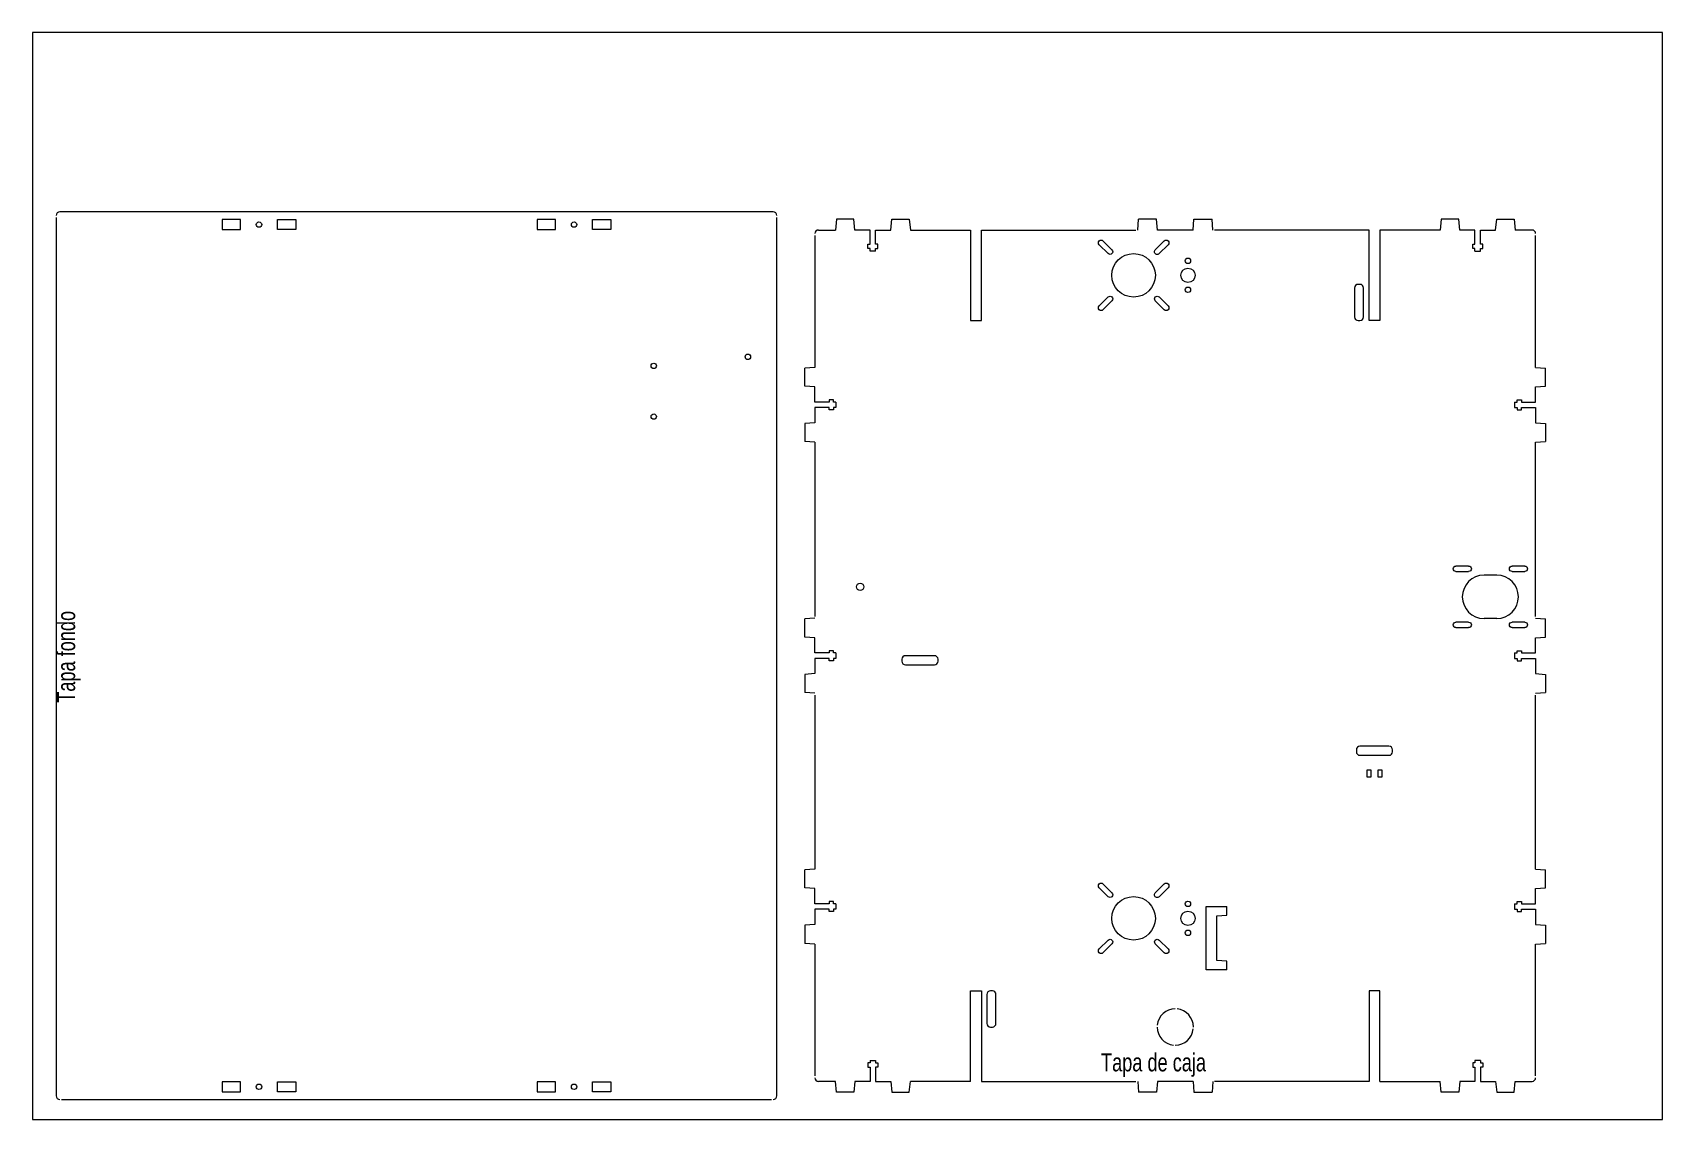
# Model space of a CAD drawing. Header units: millimetres. Extents: x 1800 to 2700, y -1200 to 1500.
# Drawn here: x 1800 to 2700, y -1200 to -600 of the extents above; entities that cross this region are included whole.
import ezdxf

# ---------------------------------------------------------------- set-up
doc = ezdxf.new("R2010")
doc.units = ezdxf.units.MM
doc.layers.get('0').update_dxf_attribs({"linetype": 'CONTINUOUS', "lineweight": 0})
doc.layers.add('grabar', color=5, linetype='CONTINUOUS', lineweight=0)
doc.layers.add('planchas', color=1, linetype='CONTINUOUS', lineweight=0)
doc.styles.get("Standard").update_dxf_attribs({"font": 'txt', "width": 0.75})

# ---------------------------------------------------------------- blocks, each defined once
blk = doc.blocks.new('Motor-bolt-slit')
for p, q in [((-3.5, 1.5), (3.5, 1.5)), ((3.5, -1.5), (-3.5, -1.5))]:
    blk.add_line(p, q)
for centre, start, end in [((-3.5, 0), 90, 270), ((3.5, 0), 270, 90)]:
    blk.add_arc(centre, 1.5, start, end)

msp = doc.modelspace()

# ---------------------------------------------------------------- linework, layer by layer
for p, q in [((1813, -702), (1813, -1187)), ((2209, -699), (1815, -699)), ((2211, -1187), (2211, -702)), ((1914.8, -703.25), (1904.6, -703.25)), ((1904.6, -703.25), (1904.6, -708.75)), ((1904.6, -708.75), (1914.8, -708.75)), ((1914.8, -708.75), (1914.8, -703.25)), ((1935.2, -703.25), (1945.4, -703.25)), ((1935.2, -708.75), (1935.2, -703.25)), ((1945.4, -708.75), (1935.2, -708.75)), ((1945.4, -703.25), (1945.4, -708.75)), ((2088.8, -703.25), (2078.6, -703.25)), ((2078.6, -703.25), (2078.6, -708.75)), ((2078.6, -708.75), (2088.8, -708.75)), ((2088.8, -708.75), (2088.8, -703.25)), ((2109.2, -703.25), (2119.4, -703.25)), ((2109.2, -708.75), (2109.2, -703.25)), ((2119.4, -708.75), (2109.2, -708.75)), ((2119.4, -703.25), (2119.4, -708.75)), ((2234, -709), (2243.3, -709)), ((2243.9, -703), (2243.3, -709)), ((2253.5, -703), (2243.9, -703)), ((2254.1, -709), (2253.5, -703)), ((2262.5, -709), (2254.1, -709)), ((2262.5, -716.8), (2262.5, -709)), ((2265.5, -716.8), (2265.5, -709)), ((2265.5, -709), (2273.9, -709)), ((2273.9, -709), (2274.5, -703)), ((2274.5, -703), (2284.1, -703)), ((2284.1, -703), (2284.7, -709)), ((2284.7, -709), (2318, -709)), ((2318, -709), (2318, -759)), ((2324, -759), (2324, -709)), ((2324, -709), (2409.3, -709)), ((2410.3, -709), (2410.7, -703)), ((2420.7, -703), (2410.7, -703)), ((2421.1, -709), (2420.7, -703)), ((2440.9, -709), (2421.1, -709)), ((2440.9, -709), (2441.3, -703)), ((2441.3, -703), (2451.3, -703)), ((2451.7, -709), (2451.3, -703)), ((2538, -709), (2452.7, -709)), ((2538, -759), (2538, -709)), ((2544, -709), (2544, -759)), ((2577.3, -709), (2544, -709)), ((2577.9, -703), (2577.3, -709)), ((2587.5, -703), (2577.9, -703)), ((2588.1, -709), (2587.5, -703)), ((2596.5, -709), (2588.1, -709)), ((2596.5, -716.8), (2596.5, -709)), ((2599.5, -716.8), (2599.5, -709)), ((2599.5, -709), (2607.9, -709)), ((2607.9, -709), (2608.5, -703)), ((2608.5, -703), (2618.1, -703)), ((2618.1, -703), (2618.7, -709)), ((2628, -709), (2618.7, -709)), ((2232, -712), (2232, -784.8)), ((2261.25, -716.8), (2262.5, -716.8)), ((2261.25, -719.2), (2261.25, -716.8)), ((2262.5, -719.2), (2261.25, -719.2)), ((2262.5, -720.6), (2262.5, -719.2)), ((2266.75, -716.8), (2265.5, -716.8)), ((2265.5, -720.6), (2265.5, -719.2)), ((2265.5, -719.2), (2266.75, -719.2)), ((2266.75, -719.2), (2266.75, -716.8)), ((2595.25, -716.8), (2596.5, -716.8)), ((2595.25, -719.2), (2595.25, -716.8)), ((2596.5, -719.2), (2595.25, -719.2)), ((2596.5, -720.6), (2596.5, -719.2)), ((2600.75, -716.8), (2599.5, -716.8)), ((2599.5, -720.6), (2599.5, -719.2)), ((2599.5, -719.2), (2600.75, -719.2)), ((2600.75, -719.2), (2600.75, -716.8)), ((2630, -784.8), (2630, -712)), ((2265.5, -720.6), (2262.5, -720.6)), ((2596.5, -720.6), (2599.5, -720.6)), ((2530, -741), (2530, -757)), ((2533, -739), (2532, -739)), ((2535, -757), (2535, -741)), ((2318, -759), (2324, -759)), ((2532, -759), (2533, -759)), ((2544, -759), (2538, -759)), ((2232, -784.8), (2226.5, -785.2)), ((2226.5, -795.2), (2226.5, -785.2)), ((2630, -784.8), (2635.5, -785.2)), ((2635.5, -795.2), (2635.5, -785.2)), ((2232, -795.6), (2226.5, -795.2)), ((2232, -804), (2232, -795.6)), ((2630, -795.6), (2635.5, -795.2)), ((2630, -804), (2630, -795.6)), ((2239.8, -804), (2232, -804)), ((2239.8, -807), (2232, -807)), ((2232, -807), (2232, -815.4)), ((2239.8, -802.75), (2239.8, -804)), ((2242.2, -802.75), (2239.8, -802.75)), ((2239.8, -808.25), (2239.8, -807)), ((2242.2, -808.25), (2239.8, -808.25)), ((2242.2, -804), (2242.2, -802.75)), ((2243.6, -804), (2242.2, -804)), ((2243.6, -807), (2242.2, -807)), ((2242.2, -807), (2242.2, -808.25)), ((2243.6, -804), (2243.6, -807)), ((2618.4, -804), (2619.8, -804)), ((2618.4, -804), (2618.4, -807)), ((2618.4, -807), (2619.8, -807)), ((2619.8, -804), (2619.8, -802.75)), ((2619.8, -802.75), (2622.2, -802.75)), ((2619.8, -807), (2619.8, -808.25)), ((2619.8, -808.25), (2622.2, -808.25)), ((2622.2, -802.75), (2622.2, -804)), ((2622.2, -804), (2630, -804)), ((2622.2, -808.25), (2622.2, -807)), ((2622.2, -807), (2630, -807)), ((2630, -807), (2630, -815.4)), ((2232, -815.4), (2226.5, -815.8)), ((2226.5, -815.8), (2226.5, -825.8)), ((2630, -815.4), (2635.5, -815.8)), ((2635.5, -815.8), (2635.5, -825.8)), ((2232, -826.2), (2226.5, -825.8)), ((2232, -826.2), (2232, -922.3)), ((2630, -826.2), (2635.5, -825.8)), ((2630, -922.3), (2630, -826.2)), ((2608.5, -899.5), (2601.5, -899.5)), ((2232, -923.3), (2226.5, -923.7)), ((2226.5, -933.7), (2226.5, -923.7)), ((2608.5, -923.5), (2601.5, -923.5)), ((2630, -923.3), (2635.5, -923.7)), ((2635.5, -933.7), (2635.5, -923.7)), ((2232, -934.1), (2226.5, -933.7)), ((2232, -942.5), (2232, -934.1)), ((2630, -934.1), (2635.5, -933.7)), ((2630, -942.5), (2630, -934.1)), ((2239.8, -942.5), (2232, -942.5)), ((2239.8, -941.25), (2239.8, -942.5)), ((2242.2, -941.25), (2239.8, -941.25)), ((2242.2, -942.5), (2242.2, -941.25)), ((2243.6, -942.5), (2242.2, -942.5)), ((2243.6, -942.5), (2243.6, -945.5)), ((2298, -944), (2282, -944)), ((2618.4, -942.5), (2619.8, -942.5)), ((2618.4, -942.5), (2618.4, -945.5)), ((2619.8, -942.5), (2619.8, -941.25)), ((2619.8, -941.25), (2622.2, -941.25)), ((2622.2, -941.25), (2622.2, -942.5)), ((2622.2, -942.5), (2630, -942.5)), ((2232, -953.9), (2226.5, -954.3)), ((2239.8, -945.5), (2232, -945.5)), ((2232, -945.5), (2232, -953.9)), ((2239.8, -946.75), (2239.8, -945.5)), ((2242.2, -946.75), (2239.8, -946.75)), ((2243.6, -945.5), (2242.2, -945.5)), ((2242.2, -945.5), (2242.2, -946.75)), ((2280, -946), (2280, -947)), ((2282, -949), (2298, -949)), ((2300, -947), (2300, -946)), ((2618.4, -945.5), (2619.8, -945.5)), ((2619.8, -945.5), (2619.8, -946.75)), ((2619.8, -946.75), (2622.2, -946.75)), ((2622.2, -946.75), (2622.2, -945.5)), ((2622.2, -945.5), (2630, -945.5)), ((2630, -945.5), (2630, -953.9)), ((2630, -953.9), (2635.5, -954.3)), ((2226.5, -954.3), (2226.5, -964.3)), ((2635.5, -954.3), (2635.5, -964.3)), ((2232, -964.7), (2226.5, -964.3)), ((2232, -965.7), (2232, -1061.8)), ((2630, -964.7), (2635.5, -964.3)), ((2630, -1061.8), (2630, -965.7)), ((2531, -996), (2531, -997)), ((2549, -994), (2533, -994)), ((2533, -999), (2549, -999)), ((2551, -997), (2551, -996)), ((2537, -1011), (2537, -1007)), ((2537, -1007), (2539, -1007)), ((2539, -1007), (2539, -1011)), ((2543, -1011), (2543, -1007)), ((2543, -1007), (2545, -1007)), ((2545, -1007), (2545, -1011)), ((2539, -1011), (2537, -1011)), ((2545, -1011), (2543, -1011)), ((2232, -1061.8), (2226.5, -1062.2)), ((2630, -1061.8), (2635.5, -1062.2)), ((2226.5, -1072.2), (2226.5, -1062.2)), ((2635.5, -1072.2), (2635.5, -1062.2)), ((2232, -1072.6), (2226.5, -1072.2)), ((2232, -1081), (2232, -1072.6)), ((2239.8, -1079.75), (2239.8, -1081)), ((2242.2, -1079.75), (2239.8, -1079.75)), ((2242.2, -1081), (2242.2, -1079.75)), ((2619.8, -1081), (2619.8, -1079.75)), ((2619.8, -1079.75), (2622.2, -1079.75)), ((2622.2, -1079.75), (2622.2, -1081)), ((2630, -1072.6), (2635.5, -1072.2)), ((2630, -1081), (2630, -1072.6)), ((2239.8, -1081), (2232, -1081)), ((2239.8, -1084), (2232, -1084)), ((2232, -1084), (2232, -1092.4)), ((2239.8, -1085.25), (2239.8, -1084)), ((2242.2, -1085.25), (2239.8, -1085.25)), ((2243.6, -1081), (2242.2, -1081)), ((2243.6, -1084), (2242.2, -1084)), ((2242.2, -1084), (2242.2, -1085.25)), ((2243.6, -1081), (2243.6, -1084)), ((2448, -1117.5), (2448, -1082.5)), ((2448, -1082.5), (2459.5, -1082.5)), ((2454, -1087.7), (2459.5, -1087.3)), ((2454, -1112.3), (2454, -1087.7)), ((2459.5, -1087.3), (2459.5, -1082.5)), ((2618.4, -1081), (2619.8, -1081)), ((2618.4, -1081), (2618.4, -1084)), ((2618.4, -1084), (2619.8, -1084)), ((2619.8, -1084), (2619.8, -1085.25)), ((2619.8, -1085.25), (2622.2, -1085.25)), ((2622.2, -1081), (2630, -1081)), ((2622.2, -1085.25), (2622.2, -1084)), ((2622.2, -1084), (2630, -1084)), ((2630, -1084), (2630, -1092.4)), ((2232, -1092.4), (2226.5, -1092.8)), ((2226.5, -1092.8), (2226.5, -1102.8)), ((2630, -1092.4), (2635.5, -1092.8)), ((2635.5, -1092.8), (2635.5, -1102.8)), ((2232, -1103.2), (2226.5, -1102.8)), ((2232, -1103.2), (2232, -1176)), ((2630, -1103.2), (2635.5, -1102.8)), ((2630, -1176), (2630, -1103.2)), ((2459.5, -1112.7), (2454, -1112.3)), ((2459.5, -1117.5), (2459.5, -1112.7)), ((2459.5, -1117.5), (2448, -1117.5)), ((2318, -1129), (2324, -1129)), ((2318, -1179), (2318, -1129)), ((2324, -1129), (2324, -1179)), ((2327, -1131), (2327, -1147)), ((2330, -1129), (2329, -1129)), ((2332, -1147), (2332, -1131)), ((2544, -1129), (2538, -1129)), ((2538, -1129), (2538, -1179)), ((2544, -1179), (2544, -1129)), ((2329, -1149), (2330, -1149)), ((2262.5, -1168.8), (2261.25, -1168.8)), ((2261.25, -1168.8), (2261.25, -1171.2)), ((2262.5, -1167.4), (2262.5, -1168.8)), ((2262.5, -1167.4), (2265.5, -1167.4)), ((2265.5, -1167.4), (2265.5, -1168.8)), ((2265.5, -1168.8), (2266.75, -1168.8)), ((2266.75, -1168.8), (2266.75, -1171.2)), ((2596.5, -1168.8), (2595.25, -1168.8)), ((2595.25, -1168.8), (2595.25, -1171.2)), ((2596.5, -1167.4), (2596.5, -1168.8)), ((2599.5, -1167.4), (2596.5, -1167.4)), ((2599.5, -1167.4), (2599.5, -1168.8)), ((2599.5, -1168.8), (2600.75, -1168.8)), ((2600.75, -1168.8), (2600.75, -1171.2)), ((2243.3, -1179), (2234, -1179)), ((2243.9, -1185), (2243.3, -1179)), ((2254.1, -1179), (2253.5, -1185)), ((2262.5, -1179), (2254.1, -1179)), ((2261.25, -1171.2), (2262.5, -1171.2)), ((2262.5, -1171.2), (2262.5, -1179)), ((2266.75, -1171.2), (2265.5, -1171.2)), ((2265.5, -1171.2), (2265.5, -1179)), ((2265.5, -1179), (2273.9, -1179)), ((2273.9, -1179), (2274.5, -1185)), ((2284.1, -1185), (2284.7, -1179)), ((2318, -1179), (2284.7, -1179)), ((2324, -1179), (2409.3, -1179)), ((2410.3, -1179), (2410.7, -1185)), ((2421.1, -1179), (2420.7, -1185)), ((2440.9, -1179), (2421.1, -1179)), ((2440.9, -1179), (2441.3, -1185)), ((2451.7, -1179), (2451.3, -1185)), ((2538, -1179), (2452.7, -1179)), ((2544, -1179), (2577.3, -1179)), ((2577.9, -1185), (2577.3, -1179)), ((2588.1, -1179), (2587.5, -1185)), ((2596.5, -1179), (2588.1, -1179)), ((2595.25, -1171.2), (2596.5, -1171.2)), ((2596.5, -1171.2), (2596.5, -1179)), ((2600.75, -1171.2), (2599.5, -1171.2)), ((2599.5, -1171.2), (2599.5, -1179)), ((2599.5, -1179), (2607.9, -1179)), ((2607.9, -1179), (2608.5, -1185)), ((2618.1, -1185), (2618.7, -1179)), ((2618.7, -1179), (2628, -1179)), ((1914.8, -1179.25), (1904.6, -1179.25)), ((1904.6, -1179.25), (1904.6, -1184.75)), ((1904.6, -1184.75), (1914.8, -1184.75)), ((1914.8, -1184.75), (1914.8, -1179.25)), ((1935.2, -1179.25), (1945.4, -1179.25)), ((1935.2, -1184.75), (1935.2, -1179.25)), ((1945.4, -1184.75), (1935.2, -1184.75)), ((1945.4, -1179.25), (1945.4, -1184.75)), ((2088.8, -1179.25), (2078.6, -1179.25)), ((2078.6, -1179.25), (2078.6, -1184.75)), ((2078.6, -1184.75), (2088.8, -1184.75)), ((2088.8, -1184.75), (2088.8, -1179.25)), ((2109.2, -1179.25), (2119.4, -1179.25)), ((2109.2, -1184.75), (2109.2, -1179.25)), ((2119.4, -1184.75), (2109.2, -1184.75)), ((2119.4, -1179.25), (2119.4, -1184.75)), ((2253.5, -1185), (2243.9, -1185)), ((2274.5, -1185), (2284.1, -1185)), ((2420.7, -1185), (2410.7, -1185)), ((2441.3, -1185), (2451.3, -1185)), ((2587.5, -1185), (2577.9, -1185)), ((2608.5, -1185), (2618.1, -1185)), ((1816, -1189), (2208, -1189))]:
    msp.add_line(p, q)
for centre, radius in [((1925, -706), 1.5), ((2099, -706), 1.5), ((2408, -734), 12), ((2438, -726), 1.5), ((2438, -734), 3.95), ((2438, -742), 1.5), ((2143, -784), 1.5), ((2195, -779), 1.5), ((2143, -812), 1.5), ((2257, -906), 2), ((2408, -1089), 12), ((2438, -1081), 1.5), ((2438, -1089), 3.95), ((2438, -1097), 1.5), ((1925, -1182), 1.5), ((2099, -1182), 1.5)]:
    msp.add_circle(centre, radius)
for centre, radius, start, end in [((1815, -701), 2, 90, 180), ((2209, -701), 2, 0, 90), ((2234, -711), 2, 90, 180), ((2628, -711), 2, 0, 90), ((2532, -741), 2, 90, 180), ((2533, -741), 2, 0, 90), ((2532, -757), 2, 180, 270), ((2533, -757), 2, 270, 0), ((2601.5, -911.5), 12, 90, 270), ((2608.5, -911.5), 12, 270, 90), ((2282, -946), 2, 90, 180), ((2298, -946), 2, 0, 90), ((2282, -947), 2, 180, 270), ((2298, -947), 2, 270, 0), ((2533, -996), 2, 90, 180), ((2533, -997), 2, 180, 270), ((2549, -996), 2, 0, 90), ((2549, -997), 2, 270, 0), ((2329, -1131), 2, 90, 180), ((2330, -1131), 2, 360, 90), ((2431, -1149), 10, 90.009592526, 174.260829523), ((2431, -1149), 10, 0.009592526, 84.260829523), ((2329, -1147), 2, 180, 270), ((2330, -1147), 2, 270, 360), ((2431, -1149), 10, 180.009592526, 264.260829523), ((2431, -1149), 10, 270.009592526, 354.260829523), ((2234, -1177), 2, 180, 270), ((2628, -1177), 2, 270, 0), ((1815, -1187), 2, 180, 270), ((2209, -1187), 2, 270, 0)]:
    msp.add_arc(centre, radius, start, end)
at = {"layer": 'planchas'}
for p, q in [((2700, -600), (1800, -600)), ((1800, -600), (1800, -1200)), ((2700, -1200), (2700, -600)), ((1800, -1200), (2700, -1200))]:
    msp.add_line(p, q, dxfattribs=at)

# ---------------------------------------------------------------- block references
at = {"yscale": -1}
for p, rotation in [((2392.5, -718.5), 135.00000000000003), ((2423.5, -718.5), 45.000000000000014), ((2392.5, -749.5), 225.00000000000006), ((2423.5, -749.5), 315), ((2589.5, -896), 180), ((2620.5, -896), 180), ((2589.5, -927), 180), ((2620.5, -927), 180), ((2392.5, -1073.5), 135.00000000000003), ((2423.5, -1073.5), 45.000000000000014), ((2392.5, -1104.5), 225.00000000000006), ((2423.5, -1104.5), 315)]:
    msp.add_blockref('Motor-bolt-slit', p, dxfattribs=dict(at, rotation=rotation))

# ---------------------------------------------------------------- texts
at = {"layer": 'grabar', "insert": (1820, -970), "char_height": 10, "width": 100, "attachment_point": 4, "rotation": 90}
msp.add_mtext('Tapa fondo', dxfattribs=at)
at = {"layer": 'grabar', "insert": (2390, -1170), "char_height": 10, "width": 100, "attachment_point": 4}
msp.add_mtext('Tapa de caja', dxfattribs=at)

doc.saveas('drawing.dxf')
